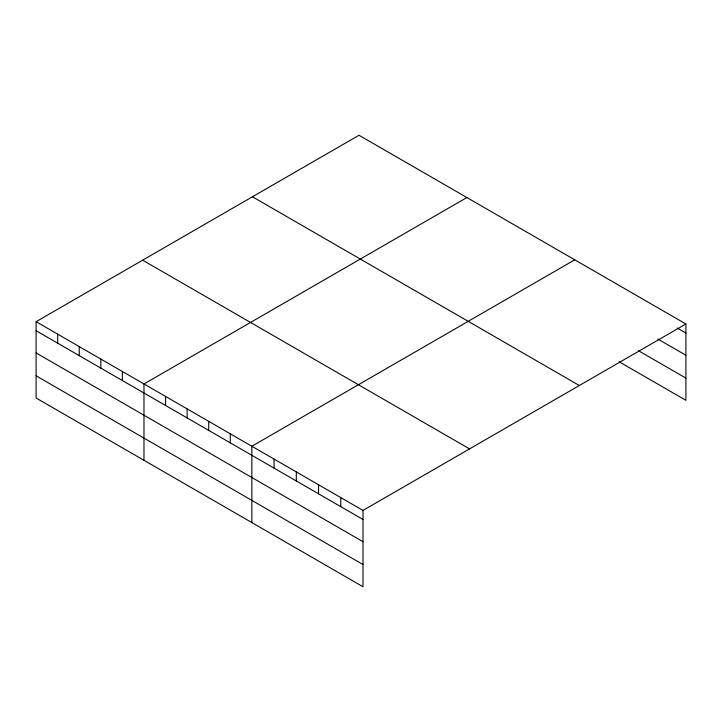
<?xml version="1.0" encoding="UTF-8"?>
<svg xmlns="http://www.w3.org/2000/svg" width="722" height="722" viewBox="0 0 722 722"><rect width="100%" height="100%" fill="white"/><g stroke="black" fill="none" stroke-linecap="round" stroke-linejoin="round"><path stroke-width="1.08" d="M685.9 323.988L359.005 135.258L36.1 321.687L36.1 398.012L362.995 586.742L362.995 510.418L685.9 323.988L685.9 400.313L619.214 361.812M466.881 197.539L143.976 383.969L143.976 460.293M574.757 259.821L251.852 446.25L251.852 522.575M677.2 328.023L685.9 333.05M657.868 339.06L685.9 355.242M638.546 350.775L685.9 378.111M252.447 196.781L579.342 385.512M142.658 260.164L469.553 448.894M36.1 321.687L362.995 510.418M36.1 330.739L362.995 519.47M36.1 352.941L362.995 541.671M36.1 375.81L362.995 564.541M340.766 497.584L340.766 506.636M318.537 484.751L318.537 493.803M296.309 471.917L296.309 480.969M274.08 459.084L274.08 468.136M230.273 433.796L230.273 442.848M208.703 421.332L208.703 430.393M187.124 408.878L187.124 417.939M165.555 396.423L165.555 405.484M122.397 371.514L122.397 380.566M100.827 359.051L100.827 368.112M79.249 346.596L79.249 355.657M57.679 334.142L57.679 343.203"/></g></svg>
